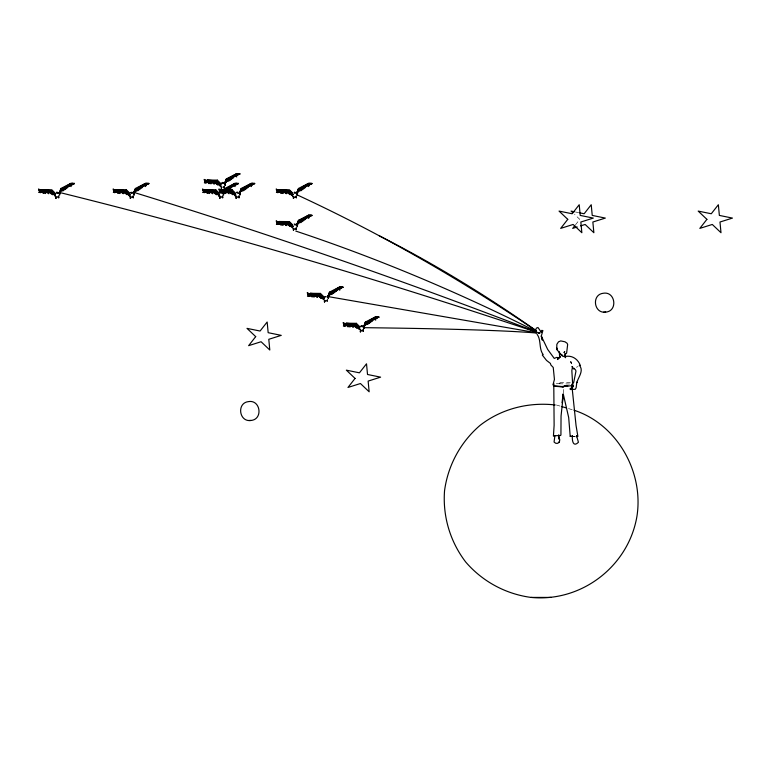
<?xml version="1.0" encoding="UTF-8"?>
<svg xmlns="http://www.w3.org/2000/svg" width="771" height="771" viewBox="0 0 771 771"><rect width="100%" height="100%" fill="white"/><g stroke="black" fill="none" stroke-linecap="round" stroke-linejoin="round"><path stroke-width="0.58" stroke-dasharray="3.85 2.89" d="M563.312 392.921L563.553 389.413M575.523 224.775L579.773 219.35L574.549 214.396M576.38 367.227L578.057 366.562M559.813 382.609L570.338 382.686M560.151 383.601L556.267 383.698L570.993 384.045M573.007 436.396L575.127 436.55M572.94 436.415L575.002 436.588M537.638 332.937L539.941 333.342A1583.653 1210.287 78.2 0 0 538.081 332.022M575.426 211.977L578.693 212.651M556.363 404.987L560.777 406.298M568.506 408.591L572.92 409.902M537.695 332.59L539.941 333.342A2069.229 1522.339 73.3 0 0 537.965 331.993M537.695 332.474L539.941 333.342A288.209 8.847 0 0 0 537.994 333.159M571.321 363.555L570.482 361.435L571.138 363.17M571.417 361.666L571.668 363.825M537.821 332.262A2267.501 1653.207 67.5 0 1 539.941 333.342"/><path stroke-width="1.16" d="M572.41 435.673C571.966 439.499 572.699 447.922 578.433 442.313L576.641 435.923M554.918 435.519L554.07 442.053C557.192 445.561 561.249 441.841 559.206 437.889M559.303 351.682L559.669 357.252L557.433 359.527L560.353 356.404L558.85 357.734L556.701 357.407L554.243 358.409L547.689 349.456L541.252 335.983L542.37 340.127L541.367 335.886L542.88 330.557L541.695 330.412L541.04 331.867L540.326 331.877M292.315 195.246L292.691 193.049L289.385 189.782L279.324 189.685L276.558 190.929L279.131 190.341L276.365 189.994L289.096 191.767L292.469 195.767L292.103 194.514M315.638 294.657L310.077 294.368L307.215 292.691L309.913 294.917L307.465 296.093L320.081 294.879L323.425 298.098L323.377 298.878L323.743 296.681L320.447 293.414L310.385 293.317L307.619 294.561L310.193 293.973L307.417 293.626L320.148 295.399L323.541 299.582L324.148 298.078L320.457 294.349L310.385 293.317L309.749 295.476L308.66 296.286L311.099 295.515L311.85 296.864L311.85 295.534L312.737 296.854L312.737 295.563L314.086 297.153L314.105 295.601L315.204 296.353L315.329 295.64L317.373 297.384L316.332 295.669L318.683 296.498L318.664 295.746L319.464 297.22L320.206 296.112L320.341 297.346L320.755 296.584L320.514 298.136L321.295 297.057L321.256 298.377L321.835 297.519L320.138 294.474L320.447 293.414M553.424 436.203L554.118 425.245L553.78 383.611L553.453 384.662M58.702 195.94L58.741 197.771L57.314 196.788L55.801 198.369L55.926 196.701M133.238 195.94L133.277 197.771L131.851 196.788L130.338 198.369L130.521 195.873M222.674 195.94L222.713 197.771L221.287 196.788L219.774 198.369L219.947 195.873M221.489 187.064L221.364 188.731L221.325 186.9M239.01 195.94L239.058 197.771L237.632 196.788L236.119 198.369L236.292 195.873M296.315 195.94L296.353 197.771L294.927 196.788L293.414 198.369L293.529 196.701M296.315 227.773L296.353 229.594L294.927 228.611L293.414 230.192L293.529 228.534M327.367 299.572L327.415 301.403L325.979 300.42L324.475 302.001L324.591 300.333M363.266 329.487L363.314 331.318L361.878 330.335L360.365 331.906L360.491 330.248M573.142 385.163L572.149 387.929M54.625 194.494L54.712 195.246L54.751 194.465L51.416 191.247L50.799 193.588L49.999 192.114L50.019 192.866L47.667 192.037L48.708 193.752L46.665 192.008L46.53 192.721L45.431 191.969L45.412 193.521L44.072 191.931L44.063 193.222L43.186 191.902L43.186 193.232L42.434 191.883L39.996 192.654L43.398 191.622M129.036 194.514L129.393 195.767L126.02 191.767L115.949 190.736L113.086 189.059L115.785 191.285L113.327 192.461L115.621 191.844L125.683 192.143L129.162 194.494L129.249 195.246L129.287 194.465L125.952 191.247L125.336 193.588L124.536 192.114L124.555 192.866L122.203 192.037L123.244 193.752L121.201 192.008L121.066 192.721L119.968 191.969L119.948 193.521L118.609 191.931L118.599 193.222L117.722 191.902L117.722 193.232L116.97 191.883L114.532 192.654L117.934 191.622M218.463 194.514L218.829 195.767L215.456 191.767L205.375 190.736L202.522 189.059L205.211 191.285L202.763 192.461L205.057 191.844L215.119 192.143L218.598 194.494L218.675 195.246L218.723 194.465L215.379 191.247L214.762 193.588L213.962 192.114L213.981 192.866L211.63 192.037L212.671 193.752L210.628 192.008L210.502 192.721L209.404 191.969L209.384 193.521L208.045 191.931L208.035 193.222L207.148 191.902L207.148 193.232L206.406 191.883L203.968 192.654L207.36 191.622M234.943 194.494L235.02 195.246L235.068 194.465L231.724 191.247L231.107 193.588L230.307 192.114L230.327 192.866L227.975 192.037L229.016 193.752L226.973 192.008L226.847 192.721L225.749 191.969L225.73 193.521L224.39 191.931L224.38 193.222L223.494 191.902L223.494 193.232L222.742 191.883L220.304 192.654L223.706 191.622M292.315 227.069L292.363 226.298L292.479 227.773L293.086 226.269L289.404 222.54L279.324 221.508L276.558 222.761L279.131 222.164L276.365 221.826L289.096 223.6L292.469 227.59L292.103 226.337M359.276 328.793L359.257 328.022M286.802 191.131L279.015 190.736L276.163 189.059L278.861 191.285L276.404 192.461L278.697 191.844L288.759 192.143L292.305 194.697L289.019 191.247L288.402 193.588L287.602 192.114L287.622 192.866L285.27 192.037L286.32 193.752L284.268 192.008L284.142 192.721L283.044 191.969L283.024 193.521L281.685 191.931L281.675 193.222L280.789 191.902L280.789 193.232L280.046 191.883L277.608 192.654L281.001 191.622M292.305 226.529L288.759 223.976L278.697 223.667L276.404 224.284L278.861 223.118L276.163 220.891L279.015 222.559L285.684 222.906M572.574 366.745L571.831 370.572L572.68 384.748L571.427 385.722L562.551 386.628L554.118 386.136L552.99 384.777L554.436 379.428L553.241 367.459L550.918 365.04L550.407 363.401L546.543 360.433L542.283 355.026M563.418 393.894L561.047 416.08L560.922 435.162M220.872 193.164L221.778 192.509L220.448 192.316M559.139 442.438L559.399 441.32M211.264 181.754L206.647 182.207L205.558 183.016L207.997 182.245L208.748 183.594L208.748 182.264L209.635 183.585L209.635 182.293L210.975 183.883L211.003 182.332L212.092 183.084L212.227 182.37L214.271 184.115L213.23 182.399L215.581 183.228L215.562 182.476L216.362 183.951L217.355 181.079L207.283 180.048L204.517 181.291L207.091 180.703L204.315 180.356L217.046 182.129L220.439 186.312L221.046 184.809L217.355 181.079M283.314 223.224L278.697 223.667L277.608 224.477L280.046 223.706L280.789 225.055L280.789 223.725L281.675 225.045L281.685 223.754L283.024 225.344L283.044 223.802L284.142 224.544L284.268 223.831L286.32 225.575L285.27 223.869L287.622 224.689L287.602 223.937L288.402 225.411L289.019 223.07L290.696 224.679M319.464 297.22L320.457 294.349M350.265 324.938L345.649 325.381L344.56 326.2L346.998 325.429L347.75 326.779L347.75 325.449L348.637 326.769L348.637 325.478L349.976 327.068L350.005 325.516L351.094 326.268L351.229 325.555L353.272 327.299L352.231 325.584L354.583 326.412L354.564 325.661L355.364 327.135L356.356 324.263L346.285 323.222L343.519 324.475L346.092 323.887L343.317 323.541L356.048 325.314L359.421 329.313L359.064 328.06L355.72 325.69L345.649 325.381L343.355 326.008L345.813 324.832L343.114 322.606L345.977 324.283L353.754 324.678M292.305 194.697L292.479 195.95L293.086 194.446L289.404 190.716L279.324 189.685L278.697 191.844L289.096 191.767L290.783 193.887L293.086 194.446M323.367 298.329L319.82 295.775L309.749 295.476L315.522 294.917M50.799 193.588L51.541 192.48L51.84 194.504L52.63 193.425L52.592 194.745L53.17 193.887L51.484 191.767L41.085 191.844L41.721 189.685L51.782 189.782L55.078 193.049L54.77 194.109L51.146 192.143L41.085 191.844L38.791 192.461L41.248 191.285L38.55 189.059L41.412 190.736L51.484 191.767L54.857 195.767L54.5 194.514L51.146 192.143L51.792 190.716L41.721 189.685L38.955 190.929L41.528 190.341L38.752 189.994L49.19 191.131M54.78 194.475L54.866 195.95L54.596 193.492L51.792 190.716M59.646 194.928L59.56 192.981L58.943 193.367L59.261 192.307L59.646 194.928L59.078 193.376L59.878 192.557C220.67 232.312 379.544 279.584 536.577 332.214M63.569 187.999L70.624 184.423L74.44 183.72L70.73 184.067L74.44 183.382L70.932 183.363L60.861 188.481L59.569 193.617L59.078 193.376M60.861 188.481L59.261 193.482M60.967 190.273L61.275 189.213L70.932 183.363L70.479 184.924L71.134 186.534L69.351 185.57L67.289 187.893L67.26 186.765L66.046 188.779L66.017 187.478L64.995 189.57L64.957 188.076L64.301 189.984L63.714 188.789L63.338 190.765L62.634 189.406L62.152 191.121L61.555 190.023L61.121 191.314L60.572 190.591L70.624 184.423L73.197 184.134L63.53 188.153M123.726 191.131L113.289 189.994L116.064 190.341L113.491 190.929L116.257 189.685L126.328 190.716L130.02 194.446L129.403 195.95L129.316 194.475L127.707 193.887L126.02 191.767L115.621 191.844L116.257 189.685L126.319 189.782L129.615 193.049L133.797 192.307L135.397 188.481L145.468 183.363L148.976 183.382L145.266 184.067L148.976 183.72L145.16 184.423L138.105 187.999M126.01 190.842L126.319 189.782M126.328 190.716L125.683 192.143L128.4 193.617M129.403 195.95L129.133 193.492M134.048 192.577L133.479 193.367L135.33 189.82L133.797 193.482L134.183 194.928L133.614 193.376L135.812 189.213L145.468 183.363L145.015 184.924L145.671 186.534L143.888 185.57L141.825 187.893L141.797 186.765L140.582 188.779L140.553 187.478L139.532 189.57L139.493 188.076L138.838 189.984L138.25 188.789L137.874 190.765L137.171 189.406L136.689 191.121L136.091 190.023L135.657 191.314L135.397 188.481M536.568 332.041C404.206 280.866 270.072 234.259 134.414 192.557L133.778 193.675L134.183 194.928M133.614 193.376L134.106 193.617L135.812 189.213M211.418 181.33L206.975 181.098L204.113 179.421L206.811 181.648L204.354 182.823L206.647 182.207L207.283 180.048L217.345 180.144L220.641 183.411L224.824 182.669L226.423 178.843L236.495 173.726L240.003 173.745L236.292 174.439L240.012 174.082L236.186 174.786L227.117 179.392L238.759 174.497L236.186 174.786L227.339 179.643M213.162 191.131L202.715 189.994L205.491 190.341L202.918 190.929L205.684 189.685L215.764 190.716L219.446 194.446L218.839 195.95L218.742 194.475L217.143 193.887L215.456 191.767L205.057 191.844L205.684 189.685L215.745 189.782L219.041 193.049M221.046 184.809L218.733 184.25L217.036 181.204L217.345 180.144M215.437 190.842L215.745 189.782M215.764 190.716L215.119 192.143L217.836 193.617M220.439 186.312L220.169 183.855M218.839 195.95L218.569 193.492M225.99 191.574L221.402 191.844L231.464 192.143L234.808 194.514L235.174 195.767L231.792 191.767L221.72 190.736L218.858 189.059L221.556 191.285L219.109 192.461L221.402 191.844L222.029 189.685L232.09 189.782L235.386 193.049M226.423 178.843L224.91 182.766M225.44 182.92L225.209 185.291L224.64 183.739L226.838 179.576L236.495 173.726L236.042 175.287L236.697 176.896L234.914 175.933L232.852 178.255L232.823 177.128L231.608 179.142L231.579 177.841L230.558 179.932L230.519 178.438L229.864 180.347L229.286 179.151L228.9 181.127L228.197 179.768L227.715 181.484L227.117 180.385L226.684 181.677L226.115 179.903L226.529 180.636L224.804 184.038L225.209 185.291M226.134 180.954L226.356 180.183L225.132 183.98L226.134 180.954L236.186 174.786L226.134 180.954L224.515 183.72L226.134 180.954L236.042 175.287L237.574 175.374L236.205 175.692M226.529 180.636L226.838 179.576M222.915 193.357L223.233 192.307L223.609 194.928L223.05 193.376L223.85 192.557L221.74 192.933M224.824 188.481L224.93 190.273L234.596 184.423L238.412 183.72L234.692 184.067L238.403 183.382L234.904 183.363L224.824 188.481L224.024 190.389M223.85 192.557L223.214 193.675L223.609 194.928M224.93 190.273L225.238 189.213L234.904 183.363L234.442 184.924L235.097 186.534L233.314 185.57L231.252 187.893L231.233 186.765L230.018 188.779L229.98 187.478L228.958 189.57L228.929 188.076L228.264 189.984L227.686 188.789M231.782 190.842L232.09 189.782M229.507 191.131L219.06 189.994L221.836 190.341L219.263 190.929L222.029 189.685L232.11 190.716L231.464 192.143L234.172 193.617M221.402 191.844L231.792 191.767L233.478 193.887L235.068 194.465L235.184 195.95L234.914 193.492L232.11 190.716M239.82 192.577L239.261 193.357L241.169 188.481L251.25 183.363L254.748 183.382L251.038 184.067L254.758 183.72L250.941 184.423L241.111 189.82L239.261 193.367L239.569 192.307L239.954 194.928L239.395 193.376L240.195 192.557L239.55 193.675L239.954 194.928M239.395 193.376L239.877 193.617L241.169 188.481M241.583 189.213L239.261 193.357L239.868 192.981L239.877 193.617L241.583 189.213L251.25 183.363L250.787 184.924L251.442 186.534L249.659 185.57L247.597 187.893L247.568 186.765L246.354 188.779L246.325 187.478L245.303 189.57L245.274 188.076L244.609 189.984L244.031 188.789L243.655 190.765L242.952 189.406L242.46 191.121L241.872 190.023L241.439 191.314L240.88 190.591L250.941 184.423L253.514 184.134L243.838 188.153M288.402 225.411L289.154 224.313L289.453 226.327L290.243 225.248L290.204 226.568L290.783 225.71L289.096 223.6L278.697 223.667L279.324 221.508L289.385 221.605L292.691 224.872L292.373 225.932M289.404 190.716L288.759 192.143L291.477 193.617M292.479 195.95L292.209 193.492M297.114 192.577L296.565 193.357L298.184 190.591L308.236 184.423L298.184 190.591L298.734 191.314L299.167 190.023L299.755 191.121L300.247 189.406L300.95 190.765L301.326 188.789L301.914 189.984L302.569 188.076L302.598 189.57L303.62 187.478L303.658 188.779L304.873 186.765L304.892 187.893L306.954 185.57L308.737 186.534L308.092 184.924L308.545 183.363L298.878 189.213L297.182 193.617L296.565 193.357L298.464 188.481L308.545 183.363L312.043 183.382L308.333 184.067L312.053 183.72L308.236 184.423L298.155 189.541L296.874 193.482L298.406 189.82L308.236 184.423L310.809 184.134L298.155 189.541L297.249 194.928A2069.229 1522.339 73.3 0 1 535.99 330.653M298.464 188.481L298.57 190.273M289.077 222.665L289.385 221.605M291.477 225.44L288.759 223.976L289.404 222.54M292.479 227.773L292.209 225.325M297.114 224.4L296.565 225.19L298.464 220.304L308.545 215.186L312.043 215.205L308.333 215.899L312.053 215.552L308.236 216.246L298.155 221.364L296.874 225.315L298.406 221.643L308.236 216.246L310.809 215.967L298.155 221.364L297.249 226.761L296.69 225.199L298.878 221.046L308.545 215.186L308.092 216.747L308.737 218.357L306.954 217.393L304.892 219.716L304.873 218.588L303.658 220.612L303.62 219.301L302.598 221.402L302.569 219.908L301.914 221.807L301.326 220.612L300.95 222.588L300.247 221.229L299.755 222.944L299.167 221.846L298.734 223.137L298.184 222.414L308.236 216.246L298.184 222.414L296.565 225.19L297.182 225.44L298.878 221.046M298.464 220.304L298.57 222.096M323.541 299.582L323.271 297.124L325.381 296.748M329.94 292.845L327.926 297.114L329.458 293.452L329.786 294.946L330.219 293.655L330.817 294.753L331.308 293.038L332.012 294.397L332.388 292.421L332.966 293.616L333.621 291.708L333.66 293.202L334.681 291.11L334.71 292.411L335.925 290.397L335.954 291.525L338.016 289.202L339.799 290.166L339.144 288.556L339.597 286.995L329.94 292.845L327.742 297.008L328.311 298.56L329.525 292.113L339.597 286.995L343.105 287.014L339.394 287.699L343.114 287.352L339.288 288.055L331.231 292.142M328.542 296.189L327.906 297.307M355.364 327.135L356.106 326.027L356.404 328.051L357.195 326.971L357.156 328.292L357.734 327.434L356.048 325.314L345.649 325.381L346.285 323.222L356.347 323.328L359.643 326.596L363.825 325.854L364.211 328.475L363.642 326.923L365.84 322.76L375.496 316.91L379.004 316.929L375.294 317.613L379.014 317.267L375.188 317.97L371.159 320.013M356.038 324.389L356.347 323.328M359.257 328.244L359.431 329.487L359.17 327.039L356.356 324.263M359.643 326.596L359.334 327.646L355.72 325.69M363.642 326.923L364.134 327.155L365.531 323.82L365.117 323.078L377.761 317.681L375.188 317.97L365.358 323.367L365.136 324.128L365.685 324.861L366.119 323.569L366.717 324.668L367.198 322.953L367.902 324.312L368.287 322.336L368.866 323.531L369.521 321.623L369.56 323.116L370.581 321.015L370.61 322.326L371.824 320.302L371.853 321.44L373.916 319.117L375.699 320.081L375.043 318.471L375.496 316.91L365.425 322.027L363.806 327.212L364.211 328.475M365.531 323.82L375.188 317.97L365.136 324.128L363.517 326.904L365.84 322.76M298.878 189.213L296.69 193.376L297.249 194.928L296.874 192.307M296.854 225.498L296.874 224.13M364.076 326.114L363.517 326.904L363.825 325.854M138.067 188.153L147.733 184.134L145.16 184.423L135.503 190.273L133.797 193.482M224.207 191.594L223.542 193.617L223.532 192.981M360.549 329.419L360.365 331.906M535.71 329.843L536.385 328.138L537.965 327.502L541.329 332.301M61.275 189.213L59.569 193.617L59.878 192.557L57.767 192.933M134.597 191.786L133.489 193.357L135.079 189.541L135.503 190.273M224.236 191.94L223.542 193.617L223.05 193.376M239.569 193.482L241.111 189.82M296.874 193.482L298.406 189.82M296.874 225.315L298.406 221.643M328.022 296.035L329.525 292.113M365.425 322.027L363.517 326.904L364.635 325.323M363.825 327.029L365.358 323.367M331.202 292.248L341.871 287.766L339.288 288.055L329.631 293.905L327.926 297.114M573.287 386.088L571.851 387.668L571.937 384.237L573.682 382.503L575.947 371.323L575.696 370.147L573.971 368.21L573.73 369.02L571.88 366.485M58.953 193.357L60.572 190.591L70.624 184.423L61.776 189.281M133.489 193.357L135.108 190.591L145.16 184.423L138.279 188.201M328.157 296.064L329.236 294.223L339.288 288.055L330.441 292.913M224.824 183.855L225.074 182.939M125.336 193.588L126.078 192.48L126.377 194.504L127.167 193.425L127.128 194.745L127.707 193.887L129.306 194.109M216.362 183.951L217.104 182.843L217.403 184.867L218.193 183.787L218.154 185.107L218.733 184.25L220.333 184.471L217.036 181.204M214.762 193.588L215.514 192.48L215.813 194.504L216.603 193.425L216.564 194.745L217.143 193.887L218.733 194.109M231.107 193.588L231.849 192.48L232.158 194.504L232.938 193.425L232.9 194.745L233.478 193.887L235.078 194.109M288.402 193.588L289.154 192.48L289.453 194.504L290.243 193.425L290.204 194.745L290.783 193.887L292.373 194.109M225.633 182.149L224.515 183.72L225.122 183.344L225.132 183.98L224.64 183.739M239.261 193.357L240.379 191.786M296.565 193.357L297.673 191.786M296.565 225.19L297.673 223.609M328.735 295.418L328.234 297.249L327.742 297.008M574.819 225.681L572.689 228.389L577.228 226.963M573.2 386.387L571.976 387.9L570.154 388.565L570.261 389.5L575.253 389.307L576.139 387.765L576.833 382.098L576.795 382.734C578.211 377.183 584.322 370.61 579.243 365.194M131.022 192.316L132.352 192.509L131.436 193.164M223.243 183.508L223.214 182.66M363.517 326.904L364.124 326.519L364.134 327.155L364.442 326.104C363.652 327.742 359.286 326.094 361.975 325.67M60.572 190.591L70.479 184.924L72.011 185.011L70.643 185.329M135.108 190.591L145.015 184.924L146.548 185.011L145.179 185.329M240.88 190.591L250.787 184.924L252.319 185.011L250.951 185.329M298.184 190.591L308.092 184.924L309.614 185.011L308.255 185.329M298.184 222.414L308.092 216.747L309.614 216.834L308.255 217.152M329.236 294.223L339.144 288.556L340.676 288.643L339.307 288.961M365.136 324.128L375.043 318.471L376.576 318.548L375.207 318.866M567.726 385.943L563.466 386.541L554.6 386.3L562.926 386.849L565.644 385.914M558.85 357.734L560.054 357.05L557.915 357.975M227.715 188.201L234.596 184.423L237.169 184.134L227.493 188.153M227.541 187.999L234.596 184.423L226.549 189.358L234.442 184.924L235.974 185.011L234.606 185.329M243.887 187.999L250.941 184.423L241.275 190.273L240.86 189.541M57.68 193.145L56.9 193.164M222.424 182.409L222.067 183.141L223.012 183.604M295.293 193.145L294.512 193.164M294.243 223.966L295.428 224.332M326.345 296.777L325.564 296.796M562.926 386.849L565.779 385.914M580.621 225.884L585.15 224.457L593.863 232.717L592.86 222.019L605.322 218.087L592.234 215.417L591.222 204.72L584.148 213.76L579.782 212.873M605.64 312.12C618.188 311.243 615.412 290.908 603.153 293.279C591.338 294.686 593.872 313.826 605.64 312.12L603.664 312.12M250.826 420.474C263.383 419.588 260.598 399.253 248.339 401.633C236.524 403.031 239.068 422.18 250.826 420.474L248.85 420.474M555.187 404.958C528.424 401.932 501.304 408.784 479.947 425.457C460.518 442.168 447.932 465.385 444.539 490.79C442.621 516.339 450.139 541.656 465.703 562.011C482.405 581.44 505.631 594.027 531.026 597.419C581.565 602.392 628.606 566.213 636.971 516.117C643.843 471.813 617.099 424.243 574.029 410.23M70.874 183.575L72.638 183.219M145.411 183.575L147.174 183.219M236.437 173.938L238.2 173.581M234.837 183.575L236.61 183.219M251.182 183.575L252.946 183.219M308.477 183.575L310.25 183.219M308.477 215.398L310.25 215.042M339.539 287.207L341.302 286.851M375.438 317.122L377.202 316.765M132.304 192.933L134.414 192.557M219.86 184.915L220.419 186.129M562.454 386.541L567.745 385.885M54.288 194.552L55.483 194.446L54.596 193.492M128.824 194.552L130.02 194.446M218.26 194.552L219.446 194.446M234.606 194.552L235.791 194.446L234.914 193.492M291.901 226.375L293.086 226.269M322.962 298.184L324.148 298.078M358.862 328.099L360.047 327.983L359.17 327.039M560.459 435.499L554.127 435.769M220.333 184.471L216.718 182.515L206.647 182.207L211.244 181.937M213.538 181.811L216.979 181.609L220.323 184.828L216.718 182.515M41.085 191.844L45.672 191.574M115.621 191.844L120.209 191.574M205.057 191.844L209.645 191.574M278.697 191.844L283.285 191.574M278.697 223.667L286.725 223.204M345.649 325.381L352.54 324.986M531.026 597.419L551.169 597.419M294.792 225.074L297.49 224.38L297.182 225.44L296.69 225.199M206.647 182.207L217.046 182.129L218.733 184.25M309.749 295.476L320.148 295.399L321.835 297.519L323.425 298.098M206.975 181.098L211.447 181.146M279.015 222.559L285.723 222.636M310.077 294.368L315.667 294.426M345.977 324.283L352.684 324.35M565.345 356.462C572.217 355.074 578.019 359.19 580.37 365.541M572.602 436.444L570.212 436.319L568.68 417.496L563.399 394.588M572.94 436.415L570.212 436.319L571.109 436.521M321.835 297.519L323.435 297.741L320.967 295.293M327.53 296.488L536.481 332.735M574.337 211.755L571.06 211.09L572.805 212.738M561.876 406.625L566.299 407.936M562.734 355.315L560.874 354.756L556.739 349.224L556.845 344.319L558.493 341.842L560.748 340.907L565.008 341.804L567.109 343.259L567.649 344.57L566.608 353.185L564.979 354.371L565.268 353.359L565.384 355.903L564.314 356.607L562.445 356.144L560.103 353.234M296.69 193.376L297.182 193.617L297.49 192.557C296.199 194.591 294.589 190.62 294.108 192.779M319.82 295.775L323.435 297.741M222.877 187.151L224.313 188.134L224.265 186.303M358.486 327.212L355.98 324.793L356.048 325.314M576.968 435.634L577.402 436.058L576.188 436.637L577.884 436.434L576.053 425.534L571.86 385.327M289.906 223.484L291.554 225.113M52.293 191.661L53.941 193.29M537.088 334.306C541.444 340.059 538.64 348.81 543.208 354.679M564.998 356.983L565.586 357.725L564.815 355.2M56.659 193.001L56.861 192.046L57.873 192.75M329.217 293.173L329.631 293.905M356.607 325.401L357.734 327.434M289.645 223.677L290.783 225.71M323.165 298.146L323.521 299.399M363.006 329.718L363.314 331.318M296.054 196.181L296.353 197.771M296.054 228.004L296.353 229.594M238.759 196.181L239.058 197.771M224.004 186.543L224.313 188.134M222.414 196.181L222.713 197.771M132.978 196.181L133.277 197.771M58.442 196.181L58.741 197.771M320.081 294.879L320.148 295.399M289.019 223.07L289.096 223.6M216.979 181.609L217.046 182.129M220.188 184.857L220.275 185.609L220.255 185.059M558.638 435.837L558.965 439.104L558.724 434.786M324.427 300.17L324.475 302.001M293.375 196.538L293.414 198.369M293.375 228.361L293.414 230.192M236.071 196.538L236.119 198.369M219.725 196.538L219.774 198.369M130.299 196.538L130.338 198.369M55.763 196.538L55.801 198.369M323.357 298.117L323.377 298.878M235.01 194.697L235.02 195.246M218.665 194.697L218.675 195.246M129.229 194.697L129.249 195.246M54.693 194.697L54.712 195.246M295.746 231.059A2267.501 1653.207 67.5 0 1 536.761 331.732M379.303 235.82A1583.653 1210.287 78.2 0 1 536.221 330.701M363.796 327.675A288.209 8.847 0 0 1 536.973 333.062M562.811 394.328L562.31 402.954L562.811 394.28M564.613 351.605L564.17 352.569L564.613 351.605M236.793 192.316C237.381 194.822 239.145 191.247 236.793 192.316M327.926 295.939L327.617 296.989L327.926 295.939M538.996 337.072L538.996 337.072M255.702 336.628L248.628 345.668L261.09 341.736L269.792 349.995L268.79 339.298L281.251 335.366L268.163 332.686L267.161 321.999L260.078 331.038L246.999 328.369L255.702 336.628M355.055 378.416L347.981 387.456L360.442 383.524L369.145 391.784L368.143 381.086L380.604 377.154L367.516 374.484L366.514 363.787L359.431 372.827L346.352 370.157L355.055 378.416M567.764 219.35L560.681 228.389L573.142 224.457L581.854 232.717L580.842 222.019L593.304 218.087L580.226 215.417L579.214 204.72L572.14 213.76L559.052 211.09L567.764 219.35M706.901 219.35L699.827 228.389L712.288 224.457L720.991 232.717L719.989 222.019L732.45 218.087L719.362 215.417L718.36 204.72L711.276 213.76L698.198 211.09L706.901 219.35M557.375 350.005L556.585 347.808L557.375 350.005"/></g></svg>
